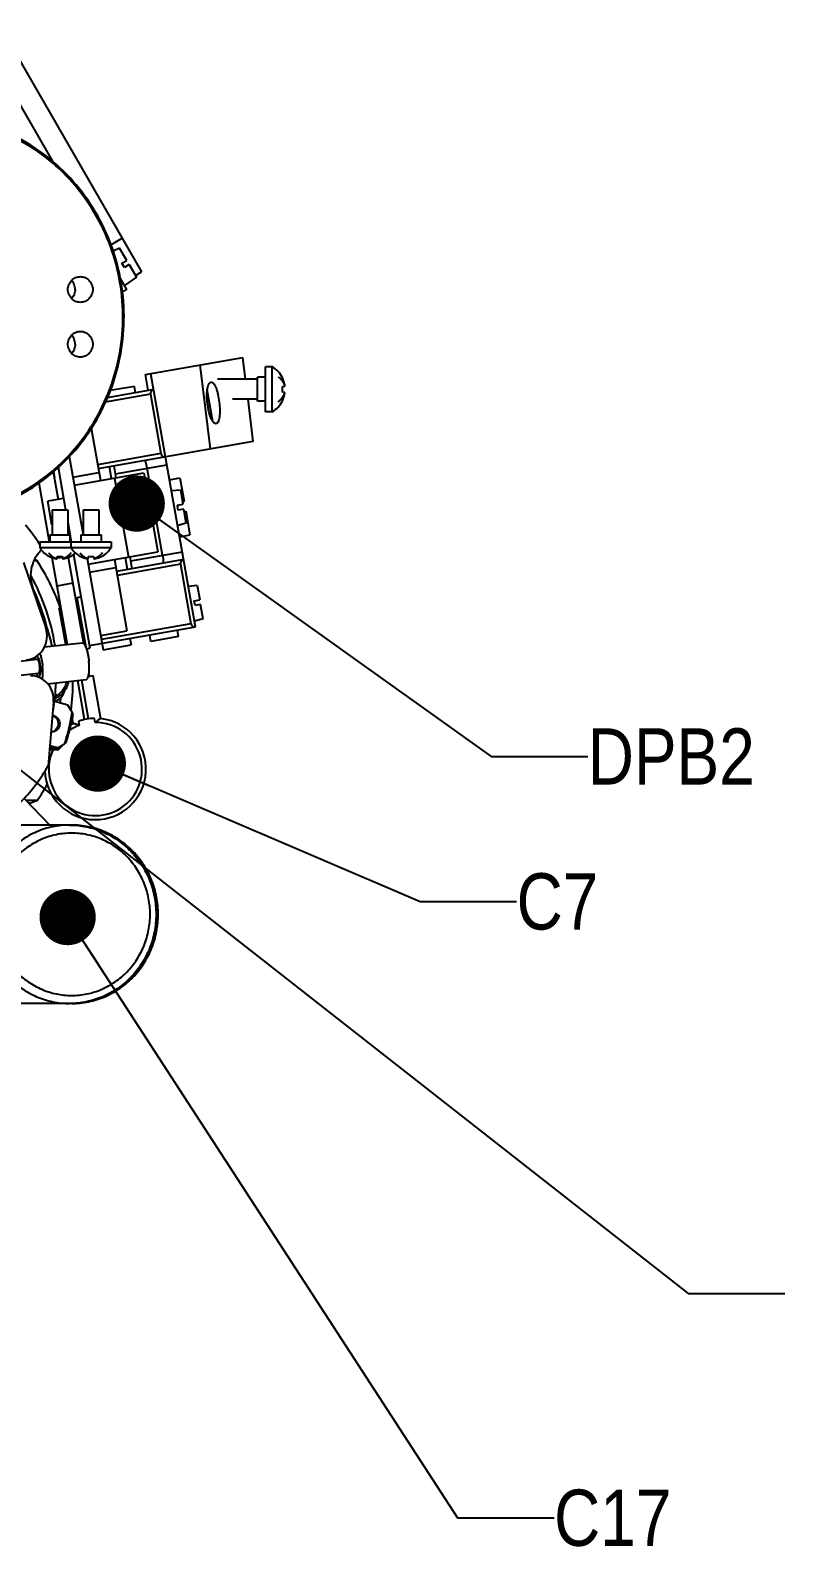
# Model space of a CAD drawing. Header units: millimetres. Extents: x 0 to 841, y 0 to 594.
# Drawn here: x 604.9 to 651.8, y 155.5 to 249.9 of the extents above; entities that cross this region are included whole.
import ezdxf

# ---------------------------------------------------------------- set-up
doc = ezdxf.new("R2010")
doc.units = ezdxf.units.MM
doc.header["$LTSCALE"] = 46.255
doc.layers.get('0').update_dxf_attribs({"linetype": 'CONTINUOUS'})
doc.layers.add('AXIS', color=7, linetype='CONTINUOUS')
doc.layers.add('COSMETIC', color=7, linetype='CONTINUOUS')
doc.styles.get("Standard").update_dxf_attribs({"font": 'txt', "width": 0.85})
doc.styles.add('TEXTSTYLE_2', font='txt', dxfattribs={"width": 0.85})
doc.dimstyles.get("Standard").update_dxf_attribs({"dimtxt": 3.5, "dimasz": 3.5, "dimexe": 1.5, "dimexo": 1, "dimtad": 1, "dimtxsty": 'STANDARD', "dimcen": 0.09, "dimadec": 0, "dimazin": 0, "dimtol": 1, "dimtp": 0.01, "dimtm": 0.01, "dimtfac": 1, "dimtofl": 0, "dimtmove": 0, "dimatfit": 3, "dimfxl": 1, "dimtolj": 1, "dimarcsym": 0})

msp = doc.modelspace()

# ---------------------------------------------------------------- linework, layer by layer
at = {"color": 7, "linetype": 'CONTINUOUS'}
for p, q in [((606.323, 241.709), (600.416, 251.942)), ((601.835, 252.184), (611.835, 234.863)), ((609.912, 236.547), (610.625, 236.959)), ((610.462, 236.341), (610.063, 236.154)), ((610.91, 235.565), (610.462, 236.341)), ((610.607, 235.39), (610.91, 235.565)), ((610.757, 235.13), (610.607, 235.39)), ((611.06, 235.305), (610.757, 235.13)), ((611.06, 235.305), (611.509, 234.529)), ((610.916, 233.755), (610.5, 234.475)), ((611.509, 234.529), (610.768, 234.01)), ((611.445, 234.638), (611.835, 234.863)), ((610.916, 233.755), (610.619, 233.584)), ((612.067, 228.462), (618.135, 229.531)), ((618.301, 228.177), (618.135, 229.53)), ((612.241, 227.477), (612.067, 228.462)), ((615.19, 212.765), (612.412, 228.522)), ((616.123, 223.846), (615.482, 229.064)), ((619.945, 228.952), (619.545, 228.952)), ((619.545, 226.152), (619.545, 228.952)), ((619.945, 226.152), (619.945, 228.952)), ((612.585, 227.538), (609.686, 227.026)), ((611.384, 227.732), (609.871, 227.465)), ((611.453, 227.338), (611.384, 227.732)), ((616.263, 225.54), (615.914, 227.523)), ((619.045, 228.177), (616.545, 228.177)), ((619.545, 228.302), (619.045, 228.302)), ((619.045, 226.802), (619.045, 228.302)), ((620.586, 228.268), (620.596, 228.271)), ((620.586, 227.731), (620.743, 227.746)), ((620.743, 227.359), (620.586, 227.373)), ((612.383, 227.248), (609.571, 226.752)), ((609.73, 227.034), (609.718, 227.101)), ((612.383, 227.248), (613.034, 223.555)), ((619.045, 226.927), (617.48, 226.927)), ((618.776, 224.312), (618.455, 226.927)), ((619.545, 226.802), (619.045, 226.802)), ((620.596, 226.833), (620.586, 226.836)), ((619.945, 226.152), (619.545, 226.152)), ((608.694, 225.133), (609.268, 221.876)), ((609.138, 222.614), (618.776, 224.313)), ((606.635, 222.7), (607.102, 220.055)), ((607.33, 223.369), (608.187, 218.505)), ((613.034, 223.555), (609.095, 222.86)), ((609.958, 221.997), (609.827, 222.736)), ((610.253, 222.049), (610.123, 222.788)), ((610.21, 222.295), (613.41, 222.86)), ((606.353, 222.429), (606.418, 222.057)), ((606.394, 222.053), (606.418, 222.057)), ((607.557, 222.081), (609.181, 222.368)), ((607.643, 221.589), (611.977, 222.353)), ((610.139, 222.029), (611.007, 217.105)), ((611.977, 222.353), (612.845, 217.429)), ((613.134, 217.226), (612.179, 222.643)), ((614.248, 221.277), (613.698, 221.229)), ((614.248, 221.277), (614.403, 220.395)), ((606.258, 220.055), (607.233, 220.055)), ((606.258, 220.055), (606.258, 218.505)), ((607.233, 220.055), (607.233, 218.505)), ((608.199, 220.055), (609.174, 220.055)), ((608.199, 220.055), (608.199, 218.505)), ((609.174, 220.055), (609.174, 218.505)), ((614.059, 220.334), (614.403, 220.395)), ((614.111, 220.038), (614.059, 220.334)), ((614.456, 220.099), (614.111, 220.038)), ((614.611, 219.217), (614.456, 220.099)), ((607.233, 219.311), (607.454, 218.058)), ((614.611, 219.217), (614.078, 219.074)), ((605.495, 218.055), (609.936, 218.055)), ((605.495, 218.055), (605.495, 217.705)), ((606.12, 218.505), (607.37, 218.505)), ((606.12, 218.505), (606.12, 218.055)), ((607.37, 218.505), (607.37, 218.055)), ((607.436, 218.055), (607.436, 217.705)), ((608.061, 218.505), (609.311, 218.505)), ((608.061, 218.505), (608.061, 218.055)), ((609.311, 218.505), (609.311, 218.055)), ((609.936, 218.055), (609.936, 217.705)), ((605.495, 217.705), (609.936, 217.705)), ((605.56, 217.523), (605.593, 217.559)), ((606.099, 217.139), (606.102, 217.147)), ((606.57, 217.007), (606.584, 217.147)), ((606.906, 217.147), (606.92, 217.007)), ((607.388, 217.147), (607.392, 217.139)), ((607.594, 217.264), (608.619, 211.447)), ((608.04, 217.139), (608.043, 217.147)), ((608.45, 217.016), (609.449, 211.347)), ((608.512, 216.665), (612.845, 217.429)), ((608.512, 217.007), (608.525, 217.147)), ((608.847, 217.147), (608.861, 217.007)), ((609.329, 217.147), (609.333, 217.139)), ((610.956, 216.334), (610.826, 217.073)), ((611.252, 216.387), (611.121, 217.125)), ((611.165, 216.879), (614.365, 217.443)), ((604.478, 216.773), (605.87, 212.706)), ((605.339, 216.869), (605.144, 216.869)), ((608.598, 216.173), (610.223, 216.459)), ((610.137, 216.951), (610.918, 212.52)), ((614.452, 216.951), (610.267, 216.213)), ((614.249, 216.661), (610.31, 215.967)), ((614.249, 216.661), (614.901, 212.968)), ((615.295, 215.337), (614.745, 215.288)), ((615.295, 215.337), (615.451, 214.454)), ((607.809, 214.604), (608.055, 214.648)), ((607.809, 214.604), (608.353, 211.518)), ((615.106, 214.393), (615.451, 214.454)), ((615.158, 214.098), (615.106, 214.393)), ((606.804, 213.97), (606.705, 213.953)), ((607.108, 211.665), (606.705, 213.953)), ((606.777, 213.977), (606.78, 213.969)), ((607.982, 213.619), (607.884, 213.602)), ((615.659, 213.276), (615.125, 213.133)), ((615.503, 214.158), (615.158, 214.098)), ((615.659, 213.276), (615.503, 214.158)), ((608.2, 212.388), (608.101, 212.371)), ((608.592, 211.602), (615.19, 212.765)), ((609.293, 212.233), (610.918, 212.52)), ((614.901, 212.968), (609.336, 211.987)), ((614.127, 212.172), (614.058, 212.566)), ((608.204, 211.787), (608.302, 211.805)), ((608.336, 211.557), (608.346, 211.559)), ((608.395, 211.407), (608.619, 211.447)), ((609.449, 211.347), (611.173, 211.651)), ((611.103, 212.045), (611.173, 211.651)), ((612.404, 211.868), (612.334, 212.262)), ((614.127, 212.172), (612.404, 211.868)), ((608.548, 209.835), (608.573, 209.695)), ((606.489, 209.216), (606.529, 209.289)), ((606.352, 208.096), (606.016, 204.12)), ((607.235, 207.904), (606.41, 208.117)), ((607.517, 207.459), (607.235, 207.904)), ((607.569, 207.335), (607.517, 207.459)), ((607.967, 206.65), (607.923, 206.9)), ((608.952, 206.824), (608.908, 207.073)), ((606.648, 205.115), (606.1, 205.115)), ((606.115, 205.22), (606.109, 205.221)), ((606.593, 205.236), (606.11, 205.236)), ((606.115, 205.22), (606.121, 205.236)), ((606.115, 205.22), (606.648, 205.115)), ((606.593, 205.236), (606.121, 205.358)), ((606.593, 205.236), (607.043, 205.493)), ((607.043, 205.493), (607.142, 205.565)), ((604.516, 202.097), (606.119, 200.438)), ((604.625, 201.984), (605.367, 201.984)), ((604.777, 201.827), (604.933, 201.827))]:
    msp.add_line(p, q, dxfattribs=at)
for centre, radius, start, end in [((619.162, 227.552), 1.604, 26.6413, 60.7733), ((619.147, 227.553), 1.607, 22.92707, 26.41326), ((618.89, 227.552), 1.705, 353.97634, 6.02366), ((619.146, 227.553), 1.608, 19.75958, 22.92644), ((619.145, 227.552), 1.609, 16.86203, 19.75914), ((619.145, 227.552), 1.609, 14.1831, 16.86162), ((619.145, 227.552), 1.61, 11.66765, 14.18279), ((619.144, 227.552), 1.61, 9.25933, 11.66739), ((619.144, 227.552), 1.61, 6.90158, 9.2591), ((619.162, 227.552), 1.604, 299.2267, 333.3587), ((619.147, 227.551), 1.607, 333.58674, 337.07293), ((619.146, 227.551), 1.608, 337.07356, 340.24042), ((619.145, 227.552), 1.609, 340.24086, 343.13797), ((619.145, 227.552), 1.609, 343.13838, 345.8169), ((619.145, 227.552), 1.61, 345.81721, 348.33235), ((619.144, 227.552), 1.61, 348.33261, 350.74067), ((619.144, 227.552), 1.61, 350.7409, 353.09842), ((616.827, 225.963), 0.706, 216.36703, 217.05937), ((616.763, 225.914), 0.625, 217.0106, 220.1361), ((593.027, 209.624), 14.967, 33.55266, 39.27754), ((606.745, 218.432), 1.446, 210.18853, 243.44303), ((606.744, 218.447), 1.45, 243.69808, 248.24588), ((606.745, 218.447), 1.45, 248.24599, 250.42278), ((606.745, 218.448), 1.451, 250.42289, 251.53324), ((606.745, 218.448), 1.451, 251.53325, 254.45924), ((606.745, 218.448), 1.452, 254.45924, 255.93431), ((606.745, 218.449), 1.452, 255.9344, 257.1503), ((606.745, 218.449), 1.452, 257.15029, 258.39328), ((606.745, 218.449), 1.452, 258.39337, 259.77035), ((606.745, 218.449), 1.452, 259.77035, 260.75309), ((606.745, 218.45), 1.453, 260.75324, 263.09105), ((606.745, 218.694), 1.555, 264.0645, 275.9355), ((606.745, 218.45), 1.453, 276.90897, 279.24675), ((606.745, 218.449), 1.452, 279.24689, 281.60662), ((606.745, 218.449), 1.452, 281.60671, 282.84974), ((606.745, 218.449), 1.452, 282.84972, 284.06558), ((606.745, 218.448), 1.452, 284.06567, 285.54077), ((606.745, 218.448), 1.451, 285.54077, 286.69979), ((606.745, 218.448), 1.451, 286.69992, 288.46677), ((606.746, 218.448), 1.451, 288.46678, 289.5771), ((606.746, 218.447), 1.45, 289.57721, 291.75401), ((606.746, 218.447), 1.45, 291.75412, 296.30194), ((606.745, 218.432), 1.446, 296.55697, 312.23425), ((608.686, 218.432), 1.446, 210.18853, 243.44303), ((608.685, 218.447), 1.45, 243.69808, 248.24588), ((608.686, 218.447), 1.45, 248.24599, 250.42278), ((608.686, 218.448), 1.451, 250.42289, 251.53324), ((608.686, 218.448), 1.451, 251.53325, 254.45924), ((608.686, 218.448), 1.452, 254.45924, 255.93431), ((608.686, 218.449), 1.452, 255.9344, 257.1503), ((608.686, 218.449), 1.452, 257.15029, 258.39328), ((608.686, 218.449), 1.452, 258.39337, 259.77035), ((608.686, 218.449), 1.452, 259.77035, 260.75309), ((608.686, 218.45), 1.453, 260.75324, 263.09105), ((608.686, 218.694), 1.555, 264.0645, 275.9355), ((608.686, 218.45), 1.453, 276.90897, 279.24675), ((608.686, 218.449), 1.452, 279.24689, 281.60662), ((608.686, 218.449), 1.452, 281.60671, 282.84974), ((608.686, 218.449), 1.452, 282.84972, 284.06558), ((608.687, 218.448), 1.452, 284.06567, 285.54077), ((608.687, 218.448), 1.451, 285.54077, 286.69979), ((608.687, 218.448), 1.451, 286.69992, 288.46677), ((608.687, 218.448), 1.451, 288.46678, 289.5771), ((608.687, 218.447), 1.45, 289.57721, 291.75401), ((608.687, 218.447), 1.45, 291.75412, 296.30194), ((608.686, 218.432), 1.446, 296.55697, 329.81147), ((581.522, 171.583), 51.167, 62.25875, 62.45509), ((594.143, 209.5), 13.403, 19.87486, 33.35257), ((593.066, 209.436), 13.558, 9.1599, 28.71251), ((592.801, 209.442), 13.549, 14.49482, 24.25841), ((596.288, 209.441), 10.205, 18.81449, 25.10507), ((594.003, 209.441), 13.555, 19.55033, 19.90616), ((596.215, 209.417), 10.281, 12.12235, 18.81115), ((596.138, 209.406), 10.359, 349.45614, 359.3282), ((593.841, 209.406), 13.722, 352.41819, 359.97969), ((594.576, 209.404), 12.275, 353.55149, 355.06243), ((608.956, 203.924), 3.15, 182.07355, 84.27804), ((608.956, 203.924), 2.9, 155.7468, 90.07181), ((595.154, 209.396), 12.514, 342.26915, 351.09253), ((595.116, 209.397), 12.622, 342.32275, 350.59562), ((608.956, 203.924), 2.9, 109.92819, 123.58482), ((608.956, 203.924), 3.15, 115.72196, 118.96224), ((608.956, 203.924), 3.15, 90.8668, 109.1332), ((606.156, 206.71), 0.479, 277.24248, 280.10473), ((606.154, 206.717), 0.486, 280.17809, 301.90148), ((579.453, 231.635), 37.985, 315.71832, 316.42955), ((595.219, 209.377), 12.446, 341.81599, 342.26077), ((594.191, 209.281), 13.348, 326.85797, 331.83208), ((580.919, 268.808), 71.156, 289.72309, 290.09496)]:
    msp.add_arc(centre, radius, start, end, dxfattribs=at)
for centre, major_axis, start_param, end_param in [((612.629, 227.291), (0.246, 0.043), 1.570796, 3.141593), ((613.28, 223.598), (0.246, 0.043), 3.141593, 4.712389), ((614.496, 216.705), (-0.043, 0.246), 0, 1.570796), ((615.147, 213.012), (0.246, 0.043), 3.141593, 4.712389)]:
    msp.add_ellipse(centre, major_axis=major_axis, ratio=1, start_param=start_param, end_param=end_param, dxfattribs=at)
for points, knots in [([(599.999, 219.729), (600.751, 219.815), (602.244, 220.136), (604.35, 221.043), (606.254, 222.345), (607.885, 223.994), (609.186, 225.931), (610.112, 228.086), (610.629, 230.382), (610.72, 232.738), (610.381, 235.069), (609.624, 237.293), (608.476, 239.331), (606.978, 241.109), (605.182, 242.564), (603.152, 243.642), (600.962, 244.306), (599.444, 244.455), (598.689, 244.455)], [0, 0, 0, 0, 0.061465, 0.123163, 0.185201, 0.247639, 0.310479, 0.373665, 0.437093, 0.500628, 0.56412, 0.627423, 0.690418, 0.753028, 0.815232, 0.877062, 0.938607, 1, 1, 1, 1]), ([(599.999, 219.632), (600.756, 219.719), (602.259, 220.044), (604.378, 220.959), (606.294, 222.271), (607.935, 223.932), (609.245, 225.882), (610.177, 228.051), (610.699, 230.363), (610.791, 232.734), (610.452, 235.082), (609.693, 237.321), (608.54, 239.374), (607.034, 241.167), (605.228, 242.635), (603.187, 243.725), (600.984, 244.398), (599.456, 244.553), (598.696, 244.555)], [0, 0, 0, 0, 0.061465, 0.123162, 0.1852, 0.247638, 0.310476, 0.37366, 0.437087, 0.500621, 0.564111, 0.627414, 0.69041, 0.753022, 0.815228, 0.877061, 0.938607, 1, 1, 1, 1]), ([(615.886, 227.245), (615.888, 227.269), (615.893, 227.362), (615.903, 227.455), (615.913, 227.523)], [0, 0, 0, 0, 0.264224, 1, 1, 1, 1]), ([(615.913, 227.523), (615.923, 227.587), (615.948, 227.704), (616.005, 227.87), (616.086, 227.985), (616.15, 227.996)], [0, 0, 0, 0, 0.356546, 0.641179, 1, 1, 1, 1]), ([(616.15, 227.996), (616.174, 228), (616.234, 227.988), (616.31, 227.919), (616.383, 227.809), (616.453, 227.658), (616.518, 227.469), (616.597, 227.167), (616.666, 226.758), (616.697, 226.344), (616.692, 226.032), (616.675, 225.833), (616.643, 225.666), (616.596, 225.519), (616.524, 225.422), (616.467, 225.412)], [0, 0, 0, 0, 0.026369, 0.060533, 0.106876, 0.166228, 0.237608, 0.318899, 0.498906, 0.678519, 0.759626, 0.831186, 0.891269, 0.938894, 1, 1, 1, 1]), ([(616.155, 225.721), (616.067, 225.953), (615.94, 226.458), (615.89, 226.975), (615.886, 227.245)], [0, 0, 0, 0, 0.479462, 1, 1, 1, 1]), ([(616.258, 225.545), (616.249, 225.557), (616.21, 225.613), (616.178, 225.674), (616.155, 225.721)], [0, 0, 0, 0, 0.22426, 1, 1, 1, 1]), ([(616.467, 225.412), (616.453, 225.409), (616.38, 225.412), (616.321, 225.468), (616.285, 225.511)], [0, 0, 0, 0, 0.201114, 1, 1, 1, 1]), ([(612.179, 222.643), (612.168, 222.706), (612.145, 222.822), (612.111, 222.957), (612.083, 223.043), (612.064, 223.087), (612.051, 223.113), (612.037, 223.125), (612.032, 223.124)], [0, 0, 0, 0, 0.376129, 0.695019, 0.817818, 0.910245, 0.970032, 1, 1, 1, 1]), ([(605.154, 215.009), (605.061, 215.213), (604.937, 215.653), (604.947, 216.336), (605.151, 216.985), (605.408, 217.36), (605.56, 217.523)], [0, 0, 0, 0, 0.250421, 0.501488, 0.751743, 1, 1, 1, 1]), ([(613.134, 217.226), (613.145, 217.163), (613.163, 217.046), (613.177, 216.907), (613.18, 216.817), (613.178, 216.769), (613.174, 216.74), (613.166, 216.724), (613.161, 216.723)], [0, 0, 0, 0, 0.376129, 0.695019, 0.817818, 0.910245, 0.970032, 1, 1, 1, 1]), ([(604.656, 210.713), (604.872, 210.737), (605.302, 210.89), (605.775, 211.382), (605.995, 212.034), (605.943, 212.495), (605.87, 212.706)], [0, 0, 0, 0, 0.245555, 0.494514, 0.74685, 1, 1, 1, 1]), ([(605.256, 210.931), (605.249, 210.92), (605.237, 210.896), (605.217, 210.833), (605.208, 210.78), (605.203, 210.743)], [0, 0, 0, 0, 0.188033, 0.418146, 1, 1, 1, 1]), ([(605.541, 210.32), (605.534, 210.39), (605.515, 210.525), (605.478, 210.684), (605.44, 210.794), (605.412, 210.859), (605.383, 210.91), (605.361, 210.937), (605.35, 210.947)], [0, 0, 0, 0, 0.320305, 0.610857, 0.735873, 0.843439, 0.931644, 1, 1, 1, 1]), ([(606.352, 208.096), (606.369, 208.301), (606.321, 208.721), (606.011, 209.266), (605.514, 209.638), (605.109, 209.727), (604.91, 209.727)], [0, 0, 0, 0, 0.253947, 0.505795, 0.75418, 1, 1, 1, 1]), ([(605.298, 209.87), (605.305, 209.85), (605.319, 209.813), (605.343, 209.763), (605.367, 209.723), (605.392, 209.695), (605.416, 209.676), (605.443, 209.671), (605.467, 209.681), (605.479, 209.694), (605.485, 209.702)], [0, 0, 0, 0, 0.206828, 0.386387, 0.536853, 0.658069, 0.752926, 0.830264, 0.906878, 1, 1, 1, 1]), ([(605.485, 209.702), (605.494, 209.713), (605.509, 209.743), (605.526, 209.796), (605.539, 209.861), (605.552, 209.97), (605.556, 210.124), (605.548, 210.252), (605.541, 210.32)], [0, 0, 0, 0, 0.06885, 0.156953, 0.263958, 0.388196, 0.677742, 1, 1, 1, 1]), ([(607.275, 209.368), (607.256, 209.25), (607.187, 209.018), (607.001, 208.71), (606.743, 208.462), (606.534, 208.348), (606.425, 208.307)], [0, 0, 0, 0, 0.252892, 0.504103, 0.753116, 1, 1, 1, 1]), ([(607.165, 209.358), (607.146, 209.258), (607.083, 209.063), (606.922, 208.803), (606.703, 208.593), (606.528, 208.494), (606.436, 208.456)], [0, 0, 0, 0, 0.252799, 0.503948, 0.752994, 1, 1, 1, 1]), ([(606.28, 207.24), (606.327, 207.228), (606.418, 207.188), (606.53, 207.09), (606.611, 206.964), (606.653, 206.818), (606.653, 206.667), (606.61, 206.522), (606.529, 206.395), (606.453, 206.33), (606.411, 206.305)], [0, 0, 0, 0, 0.122858, 0.246833, 0.372044, 0.498202, 0.62471, 0.750857, 0.876041, 1, 1, 1, 1]), ([(607.589, 206.761), (607.597, 206.765), (607.618, 206.767), (607.67, 206.76), (607.75, 206.736), (607.855, 206.697), (607.929, 206.666), (607.967, 206.65)], [0, 0, 0, 0, 0.064664, 0.154529, 0.396272, 0.687938, 1, 1, 1, 1]), ([(608.952, 206.824), (608.983, 206.852), (609.042, 206.906), (609.127, 206.979), (609.194, 207.029), (609.241, 207.054), (609.261, 207.059), (609.27, 207.058)], [0, 0, 0, 0, 0.312061, 0.603726, 0.845469, 0.935334, 1, 1, 1, 1]), ([(597.252, 198.905), (598.132, 198.905), (599.905, 199.146), (602.373, 200.203), (604.493, 201.882), (605.575, 203.337), (606.016, 204.12)], [0, 0, 0, 0, 0.247603, 0.496344, 0.747046, 1, 1, 1, 1]), ([(607.353, 200.437), (607.002, 200.437), (606.298, 200.365), (605.286, 200.046), (604.352, 199.529), (603.535, 198.834), (602.865, 197.987), (602.367, 197.022), (602.061, 195.975), (601.992, 195.249), (601.992, 194.887)], [0, 0, 0, 0, 0.122867, 0.246062, 0.369863, 0.494449, 0.619881, 0.746089, 0.872882, 1, 1, 1, 1]), ([(607.353, 200.437), (607.705, 200.437), (608.412, 200.365), (609.429, 200.045), (610.365, 199.527), (611.185, 198.831), (611.857, 197.985), (612.355, 197.02), (612.662, 195.974), (612.731, 195.249), (612.731, 194.887)], [0, 0, 0, 0, 0.123252, 0.246765, 0.370775, 0.495429, 0.620779, 0.746771, 0.873249, 1, 1, 1, 1]), ([(612.86, 194.887), (612.86, 195.249), (612.791, 195.974), (612.485, 197.02), (611.986, 197.985), (611.314, 198.831), (610.495, 199.527), (609.558, 200.045), (608.541, 200.365), (607.834, 200.437), (607.482, 200.437)], [0, 0, 0, 0, 0.126751, 0.253229, 0.379221, 0.504571, 0.629225, 0.753235, 0.876748, 1, 1, 1, 1]), ([(607.482, 200.437), (607.833, 200.437), (608.536, 200.365), (609.549, 200.046), (610.483, 199.529), (611.3, 198.834), (611.97, 197.987), (612.468, 197.022), (612.774, 195.975), (612.843, 195.249), (612.843, 194.887)], [0, 0, 0, 0, 0.122867, 0.246062, 0.369863, 0.494449, 0.619881, 0.746089, 0.872882, 1, 1, 1, 1]), ([(612.36, 194.887), (612.36, 195.217), (612.297, 195.877), (612.019, 196.83), (611.566, 197.708), (610.956, 198.478), (610.212, 199.111), (609.363, 199.582), (608.441, 199.871), (607.482, 199.969), (606.523, 199.871), (605.601, 199.582), (604.752, 199.111), (604.008, 198.478), (603.398, 197.708), (602.946, 196.83), (602.667, 195.877), (602.604, 195.217), (602.604, 194.887)], [0, 0, 0, 0, 0.063559, 0.126956, 0.19006, 0.252775, 0.315069, 0.376969, 0.438567, 0.5, 0.561433, 0.623031, 0.684931, 0.747225, 0.80994, 0.873044, 0.936441, 1, 1, 1, 1]), ([(601.992, 194.887), (601.992, 194.524), (602.061, 193.798), (602.367, 192.752), (602.865, 191.786), (603.535, 190.94), (604.352, 190.244), (605.286, 189.727), (606.298, 189.409), (607.002, 189.337), (607.353, 189.337)], [0, 0, 0, 0, 0.127118, 0.253911, 0.380119, 0.505551, 0.630137, 0.753938, 0.877133, 1, 1, 1, 1]), ([(602.604, 194.887), (602.604, 194.557), (602.667, 193.896), (602.946, 192.944), (603.398, 192.066), (604.008, 191.295), (604.752, 190.663), (605.601, 190.192), (606.523, 189.902), (607.482, 189.804), (608.441, 189.902), (609.363, 190.192), (610.212, 190.663), (610.956, 191.295), (611.566, 192.066), (612.019, 192.944), (612.297, 193.896), (612.36, 194.557), (612.36, 194.887)], [0, 0, 0, 0, 0.063559, 0.126956, 0.19006, 0.252775, 0.315069, 0.376969, 0.438567, 0.5, 0.561433, 0.623031, 0.684931, 0.747225, 0.80994, 0.873044, 0.936441, 1, 1, 1, 1]), ([(612.731, 194.887), (612.731, 194.525), (612.662, 193.799), (612.355, 192.754), (611.857, 191.789), (611.185, 190.942), (610.365, 190.246), (609.429, 189.728), (608.412, 189.409), (607.705, 189.337), (607.353, 189.337)], [0, 0, 0, 0, 0.126751, 0.253229, 0.379221, 0.504571, 0.629225, 0.753235, 0.876748, 1, 1, 1, 1]), ([(607.482, 189.337), (607.834, 189.337), (608.541, 189.409), (609.558, 189.728), (610.495, 190.246), (611.314, 190.942), (611.986, 191.789), (612.485, 192.754), (612.791, 193.799), (612.86, 194.525), (612.86, 194.887)], [0, 0, 0, 0, 0.123252, 0.246765, 0.370775, 0.495429, 0.620779, 0.746771, 0.873249, 1, 1, 1, 1]), ([(612.843, 194.887), (612.843, 194.524), (612.774, 193.798), (612.468, 192.752), (611.97, 191.786), (611.3, 190.94), (610.483, 190.244), (609.549, 189.727), (608.536, 189.409), (607.833, 189.337), (607.482, 189.337)], [0, 0, 0, 0, 0.127118, 0.253911, 0.380119, 0.505551, 0.630137, 0.753938, 0.877133, 1, 1, 1, 1])]:
    msp.add_open_spline(points, degree=3, knots=knots, dxfattribs=at)
at = {"layer": 'AXIS', "color": 7, "linetype": 'CONTINUOUS'}
for p, q in [((605.434, 221.739), (606.083, 218.055)), ((606.337, 222.374), (606.287, 222.365)), ((606.331, 222.408), (606.632, 220.7)), ((613.575, 221.924), (614.215, 222.037)), ((614.215, 222.037), (614.476, 220.56)), ((606.977, 220.761), (605.992, 220.587)), ((606.253, 219.11), (605.992, 220.587)), ((614.377, 220.542), (614.476, 220.56)), ((614.482, 219.952), (614.58, 219.969)), ((614.58, 219.969), (614.841, 218.492)), ((607.342, 218.693), (607.233, 218.673)), ((614.2, 218.379), (614.841, 218.492)), ((606.255, 217.082), (607.208, 211.676)), ((606.617, 217.042), (606.598, 217.149)), ((606.915, 217.094), (606.617, 217.042)), ((607.268, 217.095), (608.212, 211.743)), ((607.602, 217.215), (607.497, 217.197)), ((607.553, 215.48), (606.568, 215.307)), ((605.793, 211.522), (608.131, 211.776)), ((598.873, 210.052), (605.326, 210.755)), ((605.373, 210.722), (605.46, 210.731)), ((598.967, 209.183), (605.42, 209.885)), ((605.459, 209.927), (605.547, 209.936)), ((605.978, 209.229), (608.379, 209.49)), ((608.532, 207.045), (608.107, 209.46)), ((608.517, 209.685), (608.819, 209.738)), ((609.292, 207.056), (608.819, 209.738)), ((608.286, 207.002), (607.857, 209.433)), ((607.569, 206.752), (607.514, 207.064)), ((607.482, 200.437), (604.347, 200.437)), ((607.482, 189.337), (604.347, 189.337))]:
    msp.add_line(p, q, dxfattribs=at)
for centre, start, end in [((606.242, 206.776), 75.54752, 85.30968), ((606.242, 206.712), 264.33589, 270.00188)]:
    msp.add_arc(centre, 0.481, start, end, dxfattribs=at)
for points, knots in [([(607.248, 233.758), (607.248, 233.862), (607.288, 234.071), (607.459, 234.337), (607.715, 234.516), (607.92, 234.558), (608.021, 234.558)], [0, 0, 0, 0, 0.254009, 0.505662, 0.754017, 1, 1, 1, 1]), ([(607.7, 233.758), (607.7, 233.862), (607.66, 234.071), (607.546, 234.249), (607.474, 234.323)], [0, 0, 0, 0, 0.502337, 1, 1, 1, 1]), ([(608.021, 234.558), (608.121, 234.558), (608.326, 234.516), (608.583, 234.337), (608.754, 234.071), (608.793, 233.862), (608.793, 233.758)], [0, 0, 0, 0, 0.245983, 0.494338, 0.745991, 1, 1, 1, 1]), ([(608.021, 232.958), (607.92, 232.958), (607.715, 233.001), (607.459, 233.18), (607.288, 233.446), (607.248, 233.655), (607.248, 233.758)], [0, 0, 0, 0, 0.245983, 0.494338, 0.745991, 1, 1, 1, 1]), ([(607.7, 233.758), (607.7, 233.655), (607.66, 233.446), (607.546, 233.268), (607.474, 233.194)], [0, 0, 0, 0, 0.502337, 1, 1, 1, 1]), ([(608.793, 233.758), (608.793, 233.655), (608.754, 233.446), (608.583, 233.18), (608.326, 233.001), (608.121, 232.958), (608.021, 232.958)], [0, 0, 0, 0, 0.254009, 0.505662, 0.754017, 1, 1, 1, 1]), ([(607.248, 230.352), (607.248, 230.455), (607.288, 230.664), (607.459, 230.93), (607.715, 231.109), (607.92, 231.152), (608.021, 231.152)], [0, 0, 0, 0, 0.254009, 0.505662, 0.754017, 1, 1, 1, 1]), ([(608.021, 231.152), (608.121, 231.152), (608.326, 231.109), (608.583, 230.93), (608.754, 230.664), (608.793, 230.455), (608.793, 230.352)], [0, 0, 0, 0, 0.245983, 0.494338, 0.745991, 1, 1, 1, 1]), ([(608.021, 229.552), (607.92, 229.552), (607.715, 229.594), (607.459, 229.773), (607.288, 230.039), (607.248, 230.248), (607.248, 230.352)], [0, 0, 0, 0, 0.245983, 0.494338, 0.745991, 1, 1, 1, 1]), ([(607.7, 230.352), (607.7, 230.455), (607.66, 230.664), (607.546, 230.842), (607.474, 230.916)], [0, 0, 0, 0, 0.502337, 1, 1, 1, 1]), ([(607.7, 230.352), (607.7, 230.248), (607.66, 230.039), (607.546, 229.861), (607.474, 229.787)], [0, 0, 0, 0, 0.502337, 1, 1, 1, 1]), ([(608.793, 230.352), (608.793, 230.248), (608.754, 230.039), (608.583, 229.773), (608.326, 229.594), (608.121, 229.552), (608.021, 229.552)], [0, 0, 0, 0, 0.254009, 0.505662, 0.754017, 1, 1, 1, 1]), ([(608.131, 211.776), (608.141, 211.778), (608.162, 211.775), (608.194, 211.76), (608.226, 211.734), (608.257, 211.697), (608.289, 211.65), (608.32, 211.593), (608.351, 211.526), (608.381, 211.451), (608.409, 211.368), (608.446, 211.243), (608.487, 211.074), (608.526, 210.858), (608.545, 210.709), (608.553, 210.633)], [0, 0, 0, 0, 0.023711, 0.050428, 0.082224, 0.120196, 0.164797, 0.216094, 0.273912, 0.337904, 0.407605, 0.482451, 0.644937, 0.819587, 1, 1, 1, 1]), ([(605.326, 210.755), (605.33, 210.755), (605.337, 210.754), (605.342, 210.752), (605.344, 210.751)], [0, 0, 0, 0, 0.731661, 1, 1, 1, 1]), ([(605.344, 210.751), (605.345, 210.75), (605.351, 210.747), (605.356, 210.743), (605.36, 210.74)], [0, 0, 0, 0, 0.228451, 1, 1, 1, 1]), ([(605.36, 210.74), (605.361, 210.739), (605.366, 210.734), (605.37, 210.729), (605.373, 210.725)], [0, 0, 0, 0, 0.233336, 1, 1, 1, 1]), ([(605.373, 210.725), (605.388, 210.706), (605.414, 210.653), (605.445, 210.56), (605.47, 210.445), (605.482, 210.363), (605.486, 210.32)], [0, 0, 0, 0, 0.174176, 0.411155, 0.694018, 1, 1, 1, 1]), ([(605.502, 211.127), (605.522, 211.07), (605.56, 210.947), (605.624, 210.679), (605.656, 210.466), (605.671, 210.32)], [0, 0, 0, 0, 0.219632, 0.465314, 1, 1, 1, 1]), ([(608.379, 209.49), (608.389, 209.491), (608.409, 209.497), (608.436, 209.518), (608.46, 209.548), (608.483, 209.588), (608.503, 209.637), (608.529, 209.72), (608.553, 209.845), (608.57, 210.015), (608.576, 210.208), (608.571, 210.417), (608.56, 210.56), (608.553, 210.633)], [0, 0, 0, 0, 0.024077, 0.051014, 0.082827, 0.120622, 0.164889, 0.215733, 0.336426, 0.480006, 0.642128, 0.817445, 1, 1, 1, 1]), ([(605.42, 209.885), (605.423, 209.885), (605.434, 209.888), (605.443, 209.896), (605.448, 209.904)], [0, 0, 0, 0, 0.221791, 1, 1, 1, 1]), ([(605.448, 209.904), (605.449, 209.905), (605.454, 209.911), (605.458, 209.918), (605.46, 209.924)], [0, 0, 0, 0, 0.229346, 1, 1, 1, 1]), ([(605.46, 209.924), (605.47, 209.945), (605.484, 209.998), (605.494, 210.09), (605.496, 210.2), (605.49, 210.279), (605.486, 210.32)], [0, 0, 0, 0, 0.174755, 0.410609, 0.69252, 1, 1, 1, 1]), ([(605.664, 209.504), (605.674, 209.561), (605.687, 209.686), (605.695, 209.883), (605.69, 210.097), (605.678, 210.245), (605.671, 210.32)], [0, 0, 0, 0, 0.214342, 0.458291, 0.723355, 1, 1, 1, 1]), ([(606.806, 208.347), (606.828, 208.375), (606.93, 208.513), (607.004, 208.671), (607.048, 208.8)], [0, 0, 0, 0, 0.208239, 1, 1, 1, 1]), ([(606.362, 207.241), (606.419, 207.226), (606.531, 207.174), (606.659, 207.04), (606.733, 206.868), (606.744, 206.68), (606.69, 206.501), (606.578, 206.352), (606.422, 206.254), (606.302, 206.231), (606.242, 206.231)], [0, 0, 0, 0, 0.123406, 0.248228, 0.374489, 0.501446, 0.628038, 0.75338, 0.8772, 1, 1, 1, 1])]:
    msp.add_open_spline(points, degree=3, knots=knots, dxfattribs=at)
msp.add_open_spline([(606.416, 208.159), (606.554, 208.201), (606.687, 208.266), (606.806, 208.347)], degree=3, dxfattribs=at)
at = {"layer": 'COSMETIC', "color": 7, "linetype": 'CONTINUOUS'}
for points, knots in [([(620.333, 228.327), (620.346, 228.317), (620.364, 228.302), (620.385, 228.284), (620.398, 228.274), (620.407, 228.266), (620.416, 228.258), (620.423, 228.253), (620.427, 228.249), (620.429, 228.247), (620.431, 228.246), (620.432, 228.245), (620.435, 228.242), (620.438, 228.239), (620.444, 228.233), (620.451, 228.226), (620.462, 228.214), (620.476, 228.2), (620.49, 228.186), (620.501, 228.175), (620.508, 228.168), (620.514, 228.162), (620.517, 228.158), (620.52, 228.156), (620.521, 228.154), (620.522, 228.153), (620.524, 228.151), (620.528, 228.147), (620.533, 228.14), (620.54, 228.131), (620.547, 228.122), (620.557, 228.11), (620.566, 228.097), (620.576, 228.085), (620.582, 228.078), (620.587, 228.072), (620.59, 228.067), (620.593, 228.063), (620.596, 228.061), (620.597, 228.059), (620.598, 228.058), (620.598, 228.057), (620.599, 228.055), (620.601, 228.053), (620.603, 228.049), (620.606, 228.044), (620.61, 228.038), (620.615, 228.031), (620.622, 228.018), (620.63, 228.006), (620.638, 227.994), (620.643, 227.985), (620.649, 227.976), (620.653, 227.969), (620.656, 227.964), (620.657, 227.962), (620.658, 227.961), (620.659, 227.959), (620.661, 227.956), (620.662, 227.952), (620.666, 227.946), (620.669, 227.937), (620.676, 227.924), (620.683, 227.908), (620.691, 227.891), (620.697, 227.878), (620.701, 227.87), (620.704, 227.863), (620.706, 227.859), (620.707, 227.856), (620.708, 227.855), (620.708, 227.853), (620.709, 227.851), (620.711, 227.846), (620.713, 227.838), (620.717, 227.828), (620.72, 227.817), (620.724, 227.804), (620.732, 227.78), (620.738, 227.759), (620.743, 227.746)], [0, 0, 0, 0, 0.0625, 0.09375, 0.109375, 0.125, 0.140625, 0.15625, 0.160156, 0.164062, 0.166016, 0.167969, 0.171875, 0.179688, 0.1875, 0.203125, 0.21875, 0.25, 0.28125, 0.296875, 0.3125, 0.320312, 0.328125, 0.332031, 0.333984, 0.335938, 0.339844, 0.34375, 0.359375, 0.375, 0.390625, 0.40625, 0.4375, 0.453125, 0.46875, 0.476562, 0.484375, 0.492188, 0.496094, 0.498047, 0.5, 0.501953, 0.503906, 0.507812, 0.515625, 0.523438, 0.53125, 0.546875, 0.5625, 0.59375, 0.609375, 0.625, 0.640625, 0.65625, 0.660156, 0.664062, 0.666016, 0.667969, 0.671875, 0.679688, 0.6875, 0.703125, 0.71875, 0.75, 0.78125, 0.796875, 0.8125, 0.820312, 0.828125, 0.832031, 0.833984, 0.835938, 0.839844, 0.84375, 0.859375, 0.875, 0.890625, 0.90625, 0.9375, 1, 1, 1, 1]), ([(620.333, 226.777), (620.346, 226.787), (620.364, 226.803), (620.385, 226.82), (620.398, 226.831), (620.407, 226.838), (620.416, 226.846), (620.423, 226.852), (620.427, 226.855), (620.429, 226.857), (620.431, 226.858), (620.432, 226.86), (620.435, 226.862), (620.438, 226.866), (620.444, 226.871), (620.451, 226.878), (620.462, 226.89), (620.476, 226.904), (620.49, 226.918), (620.501, 226.93), (620.508, 226.937), (620.514, 226.942), (620.517, 226.946), (620.52, 226.948), (620.521, 226.95), (620.522, 226.951), (620.524, 226.953), (620.528, 226.958), (620.533, 226.964), (620.54, 226.974), (620.547, 226.983), (620.557, 226.995), (620.566, 227.007), (620.576, 227.019), (620.582, 227.026), (620.587, 227.032), (620.59, 227.037), (620.593, 227.041), (620.596, 227.043), (620.597, 227.045), (620.598, 227.046), (620.598, 227.047), (620.599, 227.049), (620.601, 227.051), (620.603, 227.055), (620.606, 227.06), (620.61, 227.066), (620.615, 227.074), (620.622, 227.086), (620.63, 227.098), (620.638, 227.11), (620.643, 227.119), (620.649, 227.129), (620.653, 227.135), (620.656, 227.14), (620.657, 227.142), (620.658, 227.143), (620.659, 227.145), (620.661, 227.148), (620.662, 227.152), (620.666, 227.159), (620.669, 227.167), (620.676, 227.18), (620.683, 227.196), (620.691, 227.213), (620.697, 227.226), (620.701, 227.234), (620.704, 227.241), (620.706, 227.245), (620.707, 227.248), (620.708, 227.249), (620.708, 227.251), (620.709, 227.253), (620.711, 227.258), (620.713, 227.266), (620.717, 227.276), (620.72, 227.287), (620.724, 227.3), (620.732, 227.324), (620.738, 227.345), (620.743, 227.359)], [0, 0, 0, 0, 0.0625, 0.09375, 0.109375, 0.125, 0.140625, 0.15625, 0.160156, 0.164062, 0.166016, 0.167969, 0.171875, 0.179688, 0.1875, 0.203125, 0.21875, 0.25, 0.28125, 0.296875, 0.3125, 0.320312, 0.328125, 0.332031, 0.333984, 0.335938, 0.339844, 0.34375, 0.359375, 0.375, 0.390625, 0.40625, 0.4375, 0.453125, 0.46875, 0.476562, 0.484375, 0.492188, 0.496094, 0.498047, 0.5, 0.501953, 0.503906, 0.507812, 0.515625, 0.523438, 0.53125, 0.546875, 0.5625, 0.59375, 0.609375, 0.625, 0.640625, 0.65625, 0.660156, 0.664062, 0.666016, 0.667969, 0.671875, 0.679688, 0.6875, 0.703125, 0.71875, 0.75, 0.78125, 0.796875, 0.8125, 0.820312, 0.828125, 0.832031, 0.833984, 0.835938, 0.839844, 0.84375, 0.859375, 0.875, 0.890625, 0.90625, 0.9375, 1, 1, 1, 1]), ([(606.045, 217.378), (606.054, 217.367), (606.068, 217.35), (606.084, 217.331), (606.093, 217.32), (606.1, 217.312), (606.107, 217.303), (606.112, 217.297), (606.116, 217.293), (606.117, 217.291), (606.119, 217.289), (606.122, 217.286), (606.125, 217.283), (606.13, 217.278), (606.136, 217.272), (606.147, 217.262), (606.159, 217.249), (606.172, 217.236), (606.182, 217.226), (606.189, 217.22), (606.194, 217.215), (606.197, 217.212), (606.199, 217.209), (606.201, 217.208), (606.202, 217.207), (606.204, 217.206), (606.208, 217.203), (606.214, 217.198), (606.222, 217.191), (606.23, 217.185), (606.241, 217.176), (606.252, 217.167), (606.263, 217.159), (606.27, 217.153), (606.275, 217.149), (606.279, 217.146), (606.282, 217.143), (606.285, 217.141), (606.287, 217.139), (606.289, 217.138), (606.292, 217.136), (606.296, 217.134), (606.3, 217.131), (606.306, 217.128), (606.313, 217.123), (606.324, 217.116), (606.336, 217.109), (606.347, 217.102), (606.356, 217.096), (606.364, 217.091), (606.371, 217.087), (606.375, 217.084), (606.377, 217.083), (606.378, 217.082), (606.38, 217.082), (606.382, 217.08), (606.386, 217.079), (606.392, 217.076), (606.399, 217.073), (606.41, 217.067), (606.424, 217.061), (606.439, 217.054), (606.45, 217.049), (606.457, 217.045), (606.463, 217.043), (606.467, 217.041), (606.469, 217.04), (606.471, 217.039), (606.472, 217.039), (606.474, 217.038), (606.479, 217.037), (606.486, 217.034), (606.495, 217.031), (606.505, 217.028), (606.517, 217.024), (606.539, 217.017), (606.558, 217.011), (606.57, 217.007)], [0, 0, 0, 0, 0.0625, 0.09375, 0.109375, 0.125, 0.140625, 0.15625, 0.160156, 0.164062, 0.167969, 0.171875, 0.179688, 0.1875, 0.203125, 0.21875, 0.25, 0.28125, 0.296875, 0.3125, 0.320312, 0.328125, 0.332031, 0.333984, 0.335938, 0.339844, 0.34375, 0.359375, 0.375, 0.390625, 0.40625, 0.4375, 0.453125, 0.46875, 0.476562, 0.484375, 0.492188, 0.496094, 0.5, 0.503906, 0.507812, 0.515625, 0.523438, 0.53125, 0.546875, 0.5625, 0.59375, 0.609375, 0.625, 0.640625, 0.65625, 0.660156, 0.664062, 0.666016, 0.667969, 0.671875, 0.679688, 0.6875, 0.703125, 0.71875, 0.75, 0.78125, 0.796875, 0.8125, 0.820312, 0.828125, 0.832031, 0.833984, 0.835938, 0.839844, 0.84375, 0.859375, 0.875, 0.890625, 0.90625, 0.9375, 1, 1, 1, 1]), ([(607.445, 217.378), (607.436, 217.367), (607.422, 217.35), (607.406, 217.331), (607.397, 217.32), (607.39, 217.312), (607.383, 217.303), (607.378, 217.297), (607.375, 217.293), (607.373, 217.291), (607.371, 217.289), (607.369, 217.286), (607.365, 217.283), (607.36, 217.278), (607.354, 217.272), (607.344, 217.262), (607.331, 217.249), (607.318, 217.236), (607.308, 217.226), (607.302, 217.22), (607.296, 217.215), (607.293, 217.212), (607.291, 217.209), (607.29, 217.208), (607.288, 217.207), (607.287, 217.206), (607.283, 217.203), (607.276, 217.198), (607.268, 217.191), (607.26, 217.185), (607.249, 217.176), (607.238, 217.167), (607.227, 217.159), (607.221, 217.153), (607.215, 217.149), (607.211, 217.146), (607.208, 217.143), (607.205, 217.141), (607.203, 217.139), (607.201, 217.138), (607.198, 217.136), (607.194, 217.134), (607.19, 217.131), (607.184, 217.128), (607.177, 217.123), (607.166, 217.116), (607.154, 217.109), (607.143, 217.102), (607.134, 217.096), (607.126, 217.091), (607.119, 217.087), (607.115, 217.084), (607.113, 217.083), (607.112, 217.082), (607.111, 217.082), (607.108, 217.08), (607.104, 217.079), (607.099, 217.076), (607.092, 217.073), (607.08, 217.067), (607.066, 217.061), (607.052, 217.054), (607.04, 217.049), (607.033, 217.045), (607.027, 217.043), (607.024, 217.041), (607.021, 217.04), (607.02, 217.039), (607.018, 217.039), (607.016, 217.038), (607.012, 217.037), (607.004, 217.034), (606.995, 217.031), (606.986, 217.028), (606.973, 217.024), (606.951, 217.017), (606.932, 217.011), (606.92, 217.007)], [0, 0, 0, 0, 0.0625, 0.09375, 0.109375, 0.125, 0.140625, 0.15625, 0.160156, 0.164062, 0.167969, 0.171875, 0.179688, 0.1875, 0.203125, 0.21875, 0.25, 0.28125, 0.296875, 0.3125, 0.320312, 0.328125, 0.332031, 0.333984, 0.335938, 0.339844, 0.34375, 0.359375, 0.375, 0.390625, 0.40625, 0.4375, 0.453125, 0.46875, 0.476562, 0.484375, 0.492188, 0.496094, 0.5, 0.503906, 0.507812, 0.515625, 0.523438, 0.53125, 0.546875, 0.5625, 0.59375, 0.609375, 0.625, 0.640625, 0.65625, 0.660156, 0.664062, 0.666016, 0.667969, 0.671875, 0.679688, 0.6875, 0.703125, 0.71875, 0.75, 0.78125, 0.796875, 0.8125, 0.820312, 0.828125, 0.832031, 0.833984, 0.835938, 0.839844, 0.84375, 0.859375, 0.875, 0.890625, 0.90625, 0.9375, 1, 1, 1, 1]), ([(607.986, 217.378), (607.995, 217.367), (608.009, 217.35), (608.025, 217.331), (608.034, 217.32), (608.041, 217.312), (608.048, 217.303), (608.053, 217.297), (608.057, 217.293), (608.058, 217.291), (608.06, 217.289), (608.063, 217.286), (608.066, 217.283), (608.071, 217.278), (608.077, 217.272), (608.088, 217.262), (608.1, 217.249), (608.113, 217.236), (608.123, 217.226), (608.13, 217.22), (608.135, 217.215), (608.138, 217.212), (608.14, 217.209), (608.142, 217.208), (608.143, 217.207), (608.145, 217.206), (608.149, 217.203), (608.155, 217.198), (608.163, 217.191), (608.171, 217.185), (608.182, 217.176), (608.193, 217.167), (608.204, 217.159), (608.211, 217.153), (608.216, 217.149), (608.22, 217.146), (608.224, 217.143), (608.226, 217.141), (608.228, 217.139), (608.231, 217.138), (608.233, 217.136), (608.237, 217.134), (608.241, 217.131), (608.247, 217.128), (608.254, 217.123), (608.266, 217.116), (608.277, 217.109), (608.288, 217.102), (608.297, 217.096), (608.306, 217.091), (608.312, 217.087), (608.316, 217.084), (608.318, 217.083), (608.319, 217.082), (608.321, 217.082), (608.323, 217.08), (608.327, 217.079), (608.333, 217.076), (608.34, 217.073), (608.351, 217.067), (608.366, 217.061), (608.38, 217.054), (608.391, 217.049), (608.398, 217.045), (608.404, 217.043), (608.408, 217.041), (608.41, 217.04), (608.412, 217.039), (608.413, 217.039), (608.415, 217.038), (608.42, 217.037), (608.427, 217.034), (608.436, 217.031), (608.446, 217.028), (608.458, 217.024), (608.48, 217.017), (608.499, 217.011), (608.512, 217.007)], [0, 0, 0, 0, 0.0625, 0.09375, 0.109375, 0.125, 0.140625, 0.15625, 0.160156, 0.164062, 0.167969, 0.171875, 0.179688, 0.1875, 0.203125, 0.21875, 0.25, 0.28125, 0.296875, 0.3125, 0.320312, 0.328125, 0.332031, 0.333984, 0.335938, 0.339844, 0.34375, 0.359375, 0.375, 0.390625, 0.40625, 0.4375, 0.453125, 0.46875, 0.476562, 0.484375, 0.492188, 0.496094, 0.5, 0.503906, 0.507812, 0.515625, 0.523438, 0.53125, 0.546875, 0.5625, 0.59375, 0.609375, 0.625, 0.640625, 0.65625, 0.660156, 0.664062, 0.666016, 0.667969, 0.671875, 0.679688, 0.6875, 0.703125, 0.71875, 0.75, 0.78125, 0.796875, 0.8125, 0.820312, 0.828125, 0.832031, 0.833984, 0.835938, 0.839844, 0.84375, 0.859375, 0.875, 0.890625, 0.90625, 0.9375, 1, 1, 1, 1]), ([(609.386, 217.378), (609.377, 217.367), (609.363, 217.35), (609.347, 217.331), (609.338, 217.32), (609.331, 217.312), (609.324, 217.303), (609.319, 217.297), (609.316, 217.293), (609.314, 217.291), (609.312, 217.289), (609.31, 217.286), (609.307, 217.283), (609.302, 217.278), (609.295, 217.272), (609.285, 217.262), (609.272, 217.249), (609.259, 217.236), (609.249, 217.226), (609.243, 217.22), (609.238, 217.215), (609.234, 217.212), (609.232, 217.209), (609.231, 217.208), (609.229, 217.207), (609.228, 217.206), (609.224, 217.203), (609.218, 217.198), (609.209, 217.191), (609.201, 217.185), (609.19, 217.176), (609.18, 217.167), (609.169, 217.159), (609.162, 217.153), (609.156, 217.149), (609.152, 217.146), (609.149, 217.143), (609.146, 217.141), (609.144, 217.139), (609.142, 217.138), (609.139, 217.136), (609.136, 217.134), (609.131, 217.131), (609.126, 217.128), (609.118, 217.123), (609.107, 217.116), (609.096, 217.109), (609.084, 217.102), (609.076, 217.096), (609.067, 217.091), (609.061, 217.087), (609.056, 217.084), (609.055, 217.083), (609.053, 217.082), (609.052, 217.082), (609.049, 217.08), (609.046, 217.079), (609.04, 217.076), (609.033, 217.073), (609.021, 217.067), (609.007, 217.061), (608.993, 217.054), (608.981, 217.049), (608.974, 217.045), (608.968, 217.043), (608.965, 217.041), (608.962, 217.04), (608.961, 217.039), (608.959, 217.039), (608.957, 217.038), (608.953, 217.037), (608.946, 217.034), (608.936, 217.031), (608.927, 217.028), (608.914, 217.024), (608.892, 217.017), (608.874, 217.011), (608.861, 217.007)], [0, 0, 0, 0, 0.0625, 0.09375, 0.109375, 0.125, 0.140625, 0.15625, 0.160156, 0.164062, 0.167969, 0.171875, 0.179688, 0.1875, 0.203125, 0.21875, 0.25, 0.28125, 0.296875, 0.3125, 0.320312, 0.328125, 0.332031, 0.333984, 0.335938, 0.339844, 0.34375, 0.359375, 0.375, 0.390625, 0.40625, 0.4375, 0.453125, 0.46875, 0.476562, 0.484375, 0.492188, 0.496094, 0.5, 0.503906, 0.507812, 0.515625, 0.523438, 0.53125, 0.546875, 0.5625, 0.59375, 0.609375, 0.625, 0.640625, 0.65625, 0.660156, 0.664062, 0.666016, 0.667969, 0.671875, 0.679688, 0.6875, 0.703125, 0.71875, 0.75, 0.78125, 0.796875, 0.8125, 0.820312, 0.828125, 0.832031, 0.833984, 0.835938, 0.839844, 0.84375, 0.859375, 0.875, 0.890625, 0.90625, 0.9375, 1, 1, 1, 1])]:
    msp.add_open_spline(points, degree=3, knots=knots, dxfattribs=at)

# ---------------------------------------------------------------- texts
at = {"color": 2, "linetype": 'CONTINUOUS', "char_height": 3.5, "attachment_point": 1, "line_spacing_factor": 0.9, "style": 'TEXTSTYLE_2'}
for s, insert, width in [('DPB2', (639.583, 206.456), 16.73438), ('C7', (635.158, 197.437), 8.55312), ('C17', (637.489, 159.09), 10.4125)]:
    msp.add_mtext(s, dxfattribs=dict(at, insert=insert, width=width))

# ---------------------------------------------------------------- leaders
at = {"color": 2, "linetype": 'CONTINUOUS'}
for points in [[(611.529, 220.441), (633.583, 204.706), (639.583, 204.706)], [(596.869, 209.661), (645.833, 171.292), (651.833, 171.292)], [(609.108, 204.261), (629.158, 195.687), (635.158, 195.687)], [(607.23, 194.712), (631.489, 157.34), (637.489, 157.34)]]:
    msp.add_leader(points, dimstyle='STANDARD', override={"dimtad": 0, "dimldrblk": 'DOT'}, dxfattribs=at)

doc.saveas('drawing.dxf')
